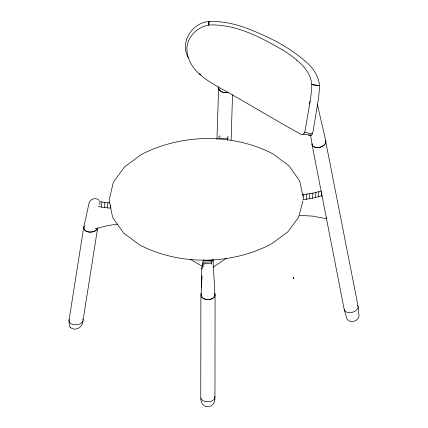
<?xml version="1.0" encoding="UTF-8"?>
<svg xmlns="http://www.w3.org/2000/svg" width="428" height="428" viewBox="0 0 428 428"><rect width="100%" height="100%" fill="white"/><g stroke="black" fill="none" stroke-linecap="round" stroke-linejoin="round"><path stroke-width="0.64" d="M200.882 294.881L200.764 397.109C200.481 401.384 202.444 406.873 207.569 406.6C212.657 407.114 215.332 401.913 214.963 397.462L215.081 295.229L214.551 293.383C217.317 301.777 198.239 301.499 201.529 293.298M293.763 278.435L293.346 278.425L293.747 278.532L293.351 278.419L293.752 278.43L293.592 277.751L293.769 278.516M201.583 287.932L201.642 268.789L203.364 259.769M293.752 278.473L293.592 277.756M293.587 277.89L293.512 278.548L293.587 277.799M293.656 278.51L293.592 278.072M213.305 259.748L213.256 267.045L226.637 258.191M326.735 217.44L326.725 218.767L312.167 216.07L299.546 215.439M293.587 278.221L293.517 278.548L293.747 278.334M216.937 139.48L218.649 86.921C218.034 91.667 224.422 93.539 228.113 92.352M231.136 140.117L232.511 94.722M202.075 275.766L201.016 294.421C201.214 301.098 213.39 301.237 215.081 295.229M325.901 141.213C325.933 147.136 314.997 150.126 312.146 144.921L312.21 143.845L312.189 145.338L344.39 310.423L346.878 318.651C349.302 323.91 358.637 321.396 359.028 315.95L358.102 306.293L325.542 140.657C327.19 146.793 315.463 150.121 312.189 145.338M227.648 140.454L228.044 136.334M99.836 204.98L99.895 201.984M188.422 57.892C179.407 42.88 191.776 23.075 208.425 21.528L208.762 25.166L209.313 21.502C224.074 20.935 238.685 24.77 252.231 30.399A185.383 82.47 9.4 0 1 274.632 40.671A154.096 68.528 9.4 0 1 288.205 48.492A185.067 82.294 9.4 0 1 304.736 60.712C312.429 66.907 318.678 75.649 319.518 85.723L311.761 84.61C311.049 74.542 304.351 66.056 296.567 60.139M110.59 205.622L110.247 208.19L101.286 207.072L101.966 201.941L99.633 201.508M104.245 207.526L104.919 202.396L101.966 201.941M107.23 207.901L107.909 202.77L109.718 202.942M321.273 191.091L312.975 193.13L303.843 194.596L303.163 199.726L312.296 198.26L322.338 195.698M306.229 199.32L306.903 194.189M309.273 198.833L309.952 193.702M312.296 198.26L312.975 193.13M315.292 197.608L315.971 192.477M318.255 196.869L318.935 191.739M321.182 196.056L321.605 192.851M211.486 264.413L212.331 259.347M97.589 228.033C96.075 233.859 82.021 233.64 84.166 226.423L83.604 227.964L68.972 320.652L69.336 326.04L70.449 327.543M70.133 327.292C75.612 332.016 83.123 326.981 83.069 320.251L97.6 228.22M208.762 25.166L208.425 21.528M311.268 135.302L312.461 133.75L313.216 130.46L318.352 99.558L319.555 88.173L319.529 85.67L311.771 84.578L311.707 88.762L310.685 97.675L305.084 130.829L304.645 132.584L303.516 134.226L311.284 135.205L309.626 135.398L308.374 135.013M309.562 104.063L310.059 101.265M304.688 132.348L312.424 133.83M83.717 227.525L89.024 203.289C89.891 198.865 96.37 196.827 99.243 200.529M69.24 319.523L69.186 321.765A7.453 4.521 -5.3 0 0 72.407 324.296L74.098 324.681L77.746 324.579A6.741 4.087 -5.3 0 0 82.074 322.439L82.802 321.375M302.949 200.882L298.584 217.264L288.734 230.681L287.627 232.051L271.186 244.121C230.922 264.953 180.161 265.767 139.71 244.987L123.692 233.132L113.249 218.483L112.462 216.595L109.177 199.994L113.04 183.35L113.816 181.445L124.778 166.658L141.213 154.588C181.483 133.755 232.238 132.942 272.69 153.722L288.707 165.577L289.831 166.931L299.151 180.225L299.937 182.114L302.949 196.548M358.225 307.341C356.551 312.37 347.798 314.826 344.39 310.423L344.267 309.374M97.6 228.006L97.156 229.103L95 230.96M208.714 25.086C197.581 27.023 188.004 36.113 186.881 47.594C186.629 73.466 214.487 84.241 233.11 95.31C256.008 108.391 278.767 122.066 301.772 134.783L303.912 133.884M94.995 230.965C91.378 232.757 84.749 232.709 83.604 227.964M228.156 92.346C224.556 93.352 218.815 91.924 218.515 87.414M95.332 228.809L107.102 225.711L117.465 224.117M302.612 194.724L303.843 194.596M208.42 21.577L209.313 21.502M208.966 24.958C235.582 23.968 260.197 36.995 282.571 49.953M220.415 136.099L219.136 136.157L218.911 138.549L227.873 138.126M203.209 260.796L212.176 260.374M202.979 262.241L211.946 261.818M202.749 263.589L211.716 263.166M202.519 264.836L204.445 264.745M202.294 265.981L203.578 265.922M202.075 267.024L203.354 266.965M201.642 268.789L202.926 268.731M104.919 202.396L107.909 202.77M98.37 206.531L101.286 207.072M189.946 259.122L202.567 266.467M199.288 73.766L200.395 74.713L200.213 74.103M357.508 305.389L358.102 306.293M317.437 104.726L325.949 141.62M213.358 266.938L214.99 294.512M82.855 319.138L83.069 320.251M310.567 135.055L312.146 144.921M214.813 396.291L214.631 398.623L213.834 399.688A7.453 4.751 1.5 0 1 209.362 401.683L205.686 401.592L204.012 401.1A6.741 4.301 1.5 0 1 200.914 398.281M282.801 49.889A176.63 78.666 9.4 0 1 296.786 60.102"/></g></svg>
